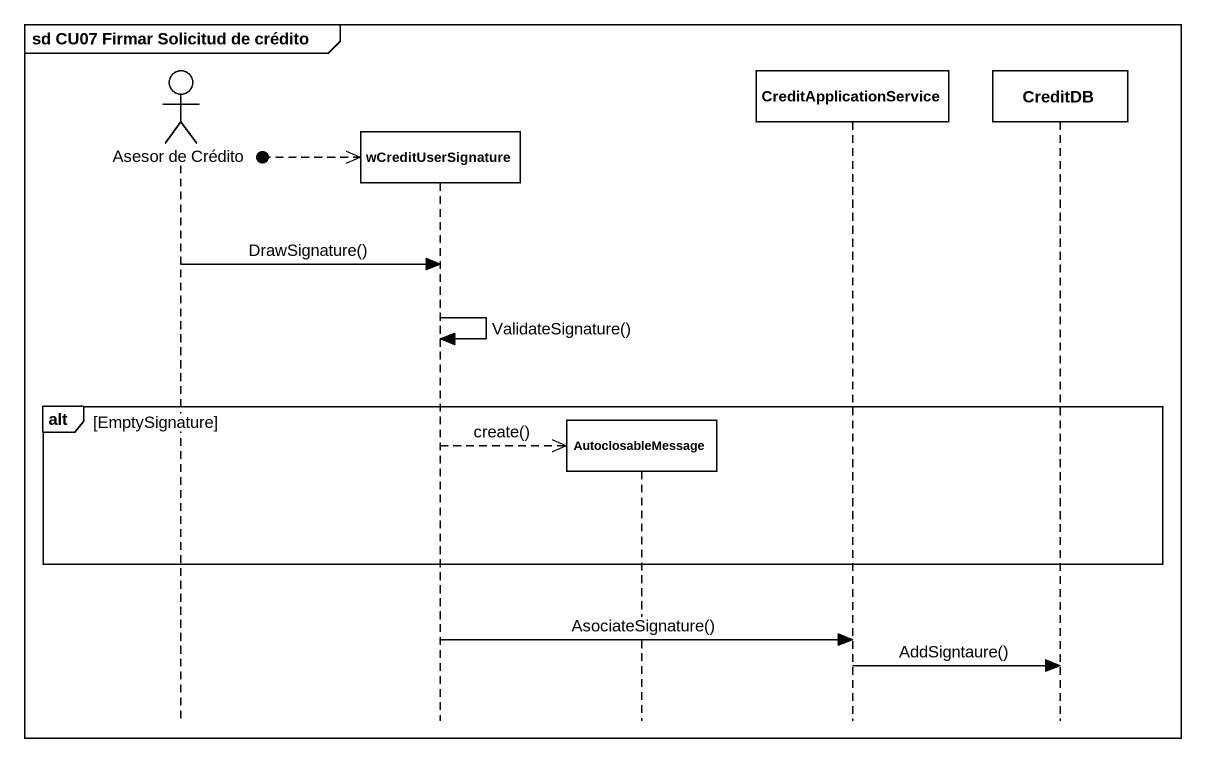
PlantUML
@startuml
mainframe sd CU07 Firmar Solicitud de crédito
hide footbox
actor "Asesor de Crédito" as Asesor_de_Crédito
participant wCreditUserSignature
participant AutoclosableMessage
participant CreditApplicationService
participant CreditDB

[o-->> wCreditUserSignature
Asesor_de_Crédito -> wCreditUserSignature : DrawSignature()
wCreditUserSignature -> wCreditUserSignature : ValidateSignature()
alt EmptySignature
  wCreditUserSignature -->> AutoclosableMessage ** : create()
end
wCreditUserSignature -> CreditApplicationService : AsociateSignature()
CreditApplicationService -> CreditDB : AddSigntaure()
@enduml
